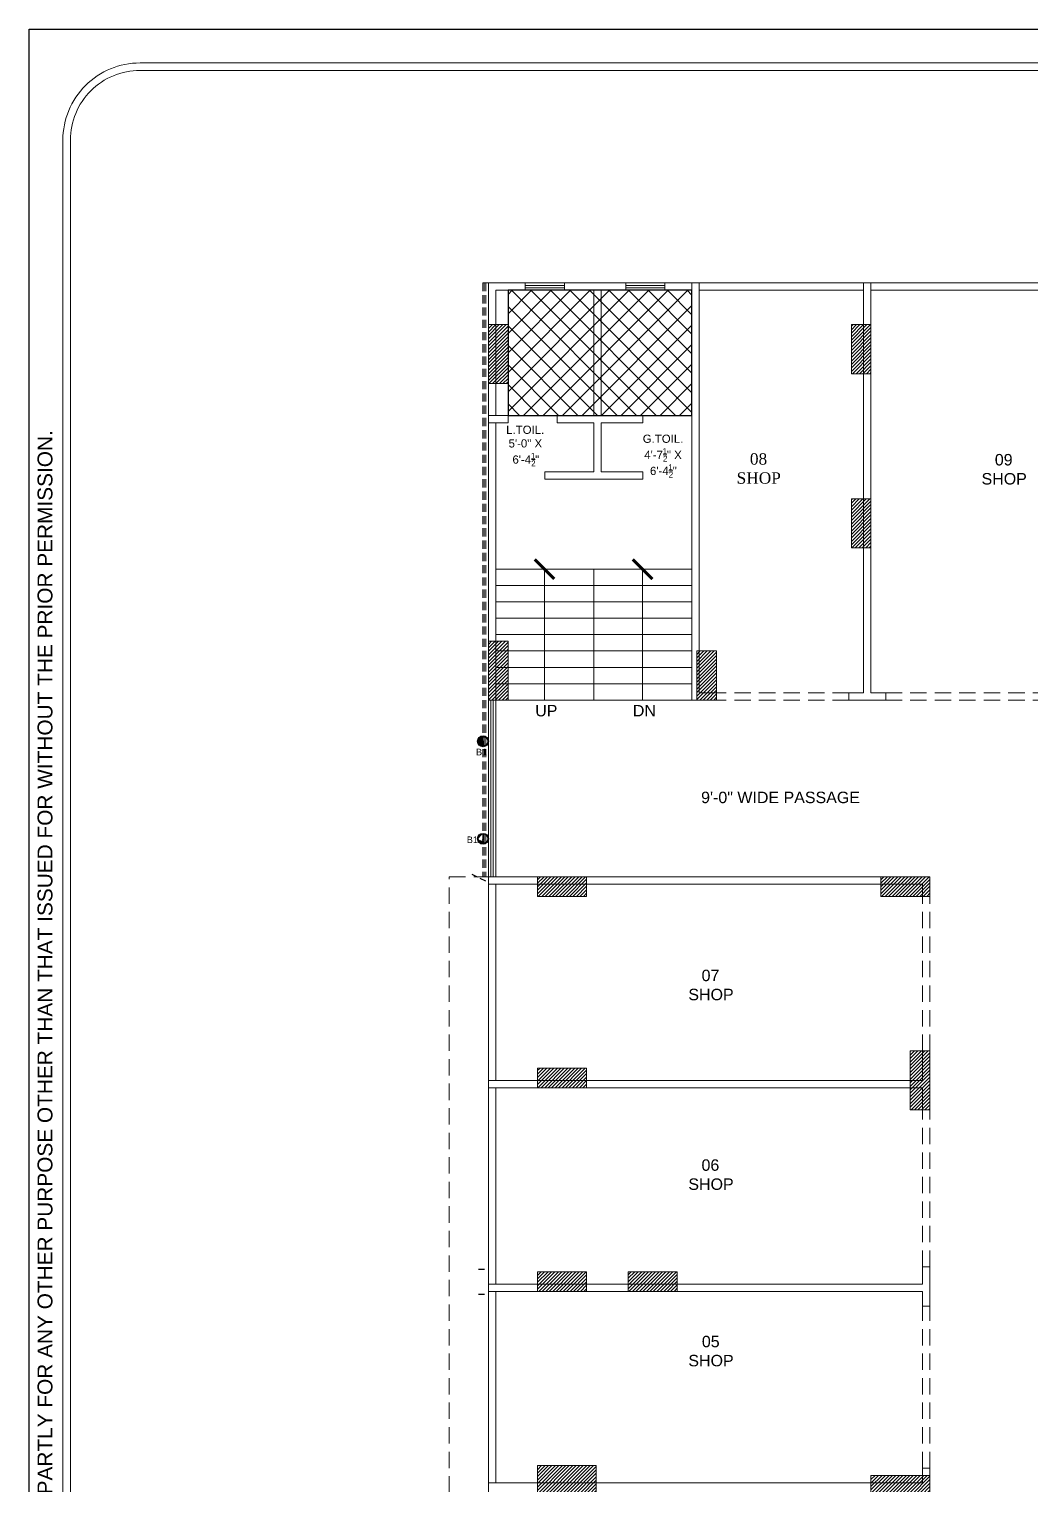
# Model space of a CAD drawing. Header units: inches. Extents: x 1807 to 67852, y 1160 to 20242.
# Drawn here: x 8459 to 9073, y 9032 to 9922 of the extents above; entities that cross this region are included whole.
import ezdxf

# ---------------------------------------------------------------- set-up
doc = ezdxf.new("R2010")
doc.units = ezdxf.units.IN
doc.header["$MEASUREMENT"] = 0
doc.linetypes.add('DASHED', pattern=[0.75, 0.5, -0.25])
doc.linetypes.add('DASHED2', pattern=[0.375, 0.25, -0.125])
for name, color, linetype, lineweight in [('02WINDOW & DOTTED', 8, 'Continuous', 20), ('4 upvc pip', 5, 'Continuous', 30), ('4 upvc pip hatch', 6, 'Continuous', 5), ('4. UPCV', 6, 'Continuous', 30), ('A-HATCH', 252, 'Continuous', 13), ('BLOCK', 7, 'Continuous', 0), ('column_01', 7, 'Continuous', 18), ('dotted line 4', 32, 'DASHED2', 30), ('HATCH', 8, 'Continuous', 0), ('Nstair', 8, 'Continuous', 20), ('PROJ.', 8, 'DASHED', 20), ('SHOP TEXT', 7, 'Continuous', 15), ('SHOP TEXT @ 1', 7, 'Continuous', 15), ('SUNK', 216, 'Continuous', 30), ('SUNK HTACH', 165, 'Continuous', 15), ('wall', 7, 'Continuous', 20)]:
    doc.layers.add(name, color=color, linetype=linetype, lineweight=lineweight)
doc.styles.add('Krupalu', font='arial.ttf', dxfattribs={"height": 8})
doc.styles.add('Krupalu 1', font='arial.ttf')
doc.styles.add('SCALE_48', font='sylfaen.ttf', dxfattribs={"height": 5})
doc.dimstyles.new('SCALE_48', dxfattribs={"dimtxt": 5, "dimasz": 1, "dimexe": 1.5, "dimexo": 1.5, "dimgap": 0.09, "dimtad": 0, "dimzin": 0, "dimdsep": 46, "dimlunit": 4, "dimtxsty": 'SCALE_48', "dimblk": 'ARCHTICK', "dimcen": 0, "dimdle": 1.5, "dimclrd": 256, "dimclre": 256, "dimclrt": 7, "dimadec": 0, "dimazin": 0, "dimtfac": 1, "dimtofl": 0, "dimtmove": 1, "dimatfit": 0, "dimldrblk": 'ARCHTICK', "dimfxl": 1, "dimtolj": 1, "dimtzin": 0, "dimlwd": -1, "dimlwe": -1, "dimarcsym": 0})
pattern_1 = [(45, (0, -2407.892), (-1.0606601718, 1.0606601718), [])]
pattern_2 = [(45, (8026.73, -55328.927), (-5.9662135, 5.9662135), []), (135, (8026.73, -55328.927), (-5.9662135, -5.9662135), [])]

# ---------------------------------------------------------------- blocks, each defined once
blk = doc.blocks.new('rtytrut')
at = {"layer": 'HATCH'}
h = blk.add_hatch(dxfattribs=at)
h.set_pattern_fill('ANSI31', color=256, scale=12, style=0)
h.set_pattern_definition(pattern_1)
h.paths.add_polyline_path([(134969.68, -629836.89), (134969.68, -629872.89), (134957.68, -629872.89), (134957.68, -629836.89)])
h = blk.add_hatch(dxfattribs=at)
h.set_pattern_fill('ANSI31', color=256, scale=12, style=0)
h.set_pattern_definition(pattern_1)
h.paths.add_polyline_path([(135179.68, -629836.89), (135179.68, -629866.89), (135191.68, -629866.89), (135191.68, -629836.89)])
h = blk.add_hatch(dxfattribs=at)
h.set_pattern_fill('ANSI31', color=256, scale=12, style=0)
h.set_pattern_definition(pattern_1)
h.paths.add_polyline_path([(135179.68, -629973.39), (135179.68, -629943.39), (135191.68, -629943.39), (135191.68, -629973.39)])
h = blk.add_hatch(dxfattribs=at)
h.set_pattern_fill('ANSI31', color=256, scale=12, style=0)
h.set_pattern_definition(pattern_1)
h.paths.add_polyline_path([(134969.68, -630066.39), (134969.68, -630030.39), (134957.68, -630030.39), (134957.68, -630066.39)])
h = blk.add_hatch(dxfattribs=at)
h.set_pattern_fill('ANSI31', color=256, scale=12, style=0)
h.set_pattern_definition(pattern_1)
h.paths.add_polyline_path([(135085.18, -630066.39), (135085.18, -630036.39), (135097.18, -630036.39), (135097.18, -630066.39)])
h = blk.add_hatch(dxfattribs=at)
h.set_pattern_fill('ANSI31', color=256, scale=12, style=0)
h.set_pattern_definition(pattern_1)
h.paths.add_polyline_path([(134987.68, -630186.39), (135017.68, -630186.39), (135017.68, -630174.39), (134987.68, -630174.39)])
h = blk.add_hatch(dxfattribs=at)
h.set_pattern_fill('ANSI31', color=256, scale=12, style=0)
h.set_pattern_definition(pattern_1)
h.paths.add_polyline_path([(135227.68, -630186.39), (135197.68, -630186.39), (135197.68, -630174.39), (135227.68, -630174.39)])
h = blk.add_hatch(dxfattribs=at)
h.set_pattern_fill('ANSI31', color=256, scale=12, style=0)
h.set_pattern_definition(pattern_1)
h.paths.add_polyline_path([(135215.68, -630280.89), (135215.68, -630316.89), (135227.68, -630316.89), (135227.68, -630280.89)])
h = blk.add_hatch(dxfattribs=at)
h.set_pattern_fill('ANSI31', color=256, scale=12, style=0)
h.set_pattern_definition(pattern_1)
h.paths.add_polyline_path([(134987.68, -630291.39), (135017.68, -630291.39), (135017.68, -630303.39), (134987.68, -630303.39)])
h = blk.add_hatch(dxfattribs=at)
h.set_pattern_fill('ANSI31', color=256, scale=12, style=0)
h.set_pattern_definition(pattern_1)
h.paths.add_polyline_path([(134987.68, -630415.89), (135017.68, -630415.89), (135017.68, -630427.89), (134987.68, -630427.89)])
h = blk.add_hatch(dxfattribs=at)
h.set_pattern_fill('ANSI31', color=256, scale=12, style=0)
h.set_pattern_definition(pattern_1)
h.paths.add_polyline_path([(135073.18, -630415.89), (135043.18, -630415.89), (135043.18, -630427.89), (135073.18, -630427.89)])
h = blk.add_hatch(dxfattribs=at)
h.set_pattern_fill('ANSI31', color=256, scale=12, style=0)
h.set_pattern_definition(pattern_1)
h.paths.add_polyline_path([(134987.68, -630534.39), (135023.68, -630534.39), (135023.68, -630552.39), (134987.68, -630552.39)])
h = blk.add_hatch(dxfattribs=at)
h.set_pattern_fill('ANSI31', color=256, scale=12, style=0)
h.set_pattern_definition(pattern_1)
h.paths.add_polyline_path([(135227.68, -630540.39), (135191.68, -630540.39), (135191.68, -630552.39), (135227.68, -630552.39)])
at = {"layer": 'column_01'}
for points in [[(134969.68, -629836.89), (134969.68, -629872.89), (134957.68, -629872.89), (134957.68, -629836.89)], [(135179.68, -629836.89), (135179.68, -629866.89), (135191.68, -629866.89), (135191.68, -629836.89)], [(135179.68, -629973.39), (135179.68, -629943.39), (135191.68, -629943.39), (135191.68, -629973.39)], [(134969.68, -630066.39), (134969.68, -630030.39), (134957.68, -630030.39), (134957.68, -630066.39)], [(135085.18, -630066.39), (135085.18, -630036.39), (135097.18, -630036.39), (135097.18, -630066.39)], [(134987.68, -630186.39), (135017.68, -630186.39), (135017.68, -630174.39), (134987.68, -630174.39)], [(135227.68, -630186.39), (135197.68, -630186.39), (135197.68, -630174.39), (135227.68, -630174.39)], [(135215.68, -630280.89), (135215.68, -630316.89), (135227.68, -630316.89), (135227.68, -630280.89)], [(134987.68, -630291.39), (135017.68, -630291.39), (135017.68, -630303.39), (134987.68, -630303.39)], [(134987.68, -630415.89), (135017.68, -630415.89), (135017.68, -630427.89), (134987.68, -630427.89)], [(135073.18, -630415.89), (135043.18, -630415.89), (135043.18, -630427.89), (135073.18, -630427.89)], [(134987.68, -630534.39), (135023.68, -630534.39), (135023.68, -630552.39), (134987.68, -630552.39)], [(135227.68, -630540.39), (135191.68, -630540.39), (135191.68, -630552.39), (135227.68, -630552.39)]]:
    blk.add_lwpolyline(points, close=True, dxfattribs=at)

msp = doc.modelspace()

# ---------------------------------------------------------------- hatches: boundary and pattern name
at = {"layer": '4 upvc pip hatch', "ltscale": 10}
h = msp.add_hatch(dxfattribs=at)
h.set_pattern_fill('ANSI31', color=256, scale=3, style=0)
h.set_pattern_definition([(45, (-54947.57915, -131239.00237), (-0.2651650429, 0.2651650429), [])])
edge = h.paths.add_edge_path()
edge.add_spline(control_points=[(8736.8, 9483.97), (8737.22, 9484.53), (8738.25, 9485.92), (8735.98, 9487.98), (8736.97, 9489.37), (8737.37, 9489.94)], knot_values=[0, 0, 0, 0, 1.259254, 3.09623, 4.348223, 4.348223, 4.348223, 4.348223], degree=3, periodic=0)
edge.add_arc((8737.02, 9486.96), 3, 83.26204, 180)
edge.add_arc((8737.02, 9486.96), 3, 180, 265.93661)
h = msp.add_hatch(dxfattribs=at)
h.set_pattern_fill('ANSI31', color=256, scale=3, style=0)
h.set_pattern_definition([(315, (-54947.578, 150153.3406), (-0.2651650429, -0.2651650429), [])])
edge = h.paths.add_edge_path()
edge.add_spline(control_points=[(8736.81, 9430.37), (8737.22, 9429.81), (8738.25, 9428.42), (8735.98, 9426.36), (8736.97, 9424.97), (8737.37, 9424.4)], knot_values=[0, 0, 0, 0, 1.259254, 3.09623, 4.348223, 4.348223, 4.348223, 4.348223], degree=3, periodic=0)
edge.add_arc((8737.02, 9427.38), 3, 180, 276.73796, ccw=False)
edge.add_arc((8737.02, 9427.38), 3, 94.06339, 180, ccw=False)
at = {"layer": 'SUNK HTACH', "ltscale": 10}
h = msp.add_hatch(dxfattribs=at)
h.set_pattern_fill('ANSI37', color=256, scale=67.5, style=0)
h.set_pattern_definition(pattern_2)
h.paths.add_polyline_path([(8752.32, 9686.17), (8864.82, 9686.17), (8864.82, 9762.67), (8752.32, 9762.67)])
h = msp.add_hatch(dxfattribs=at)
h.set_pattern_fill('ANSI37', color=256, scale=67.5, style=0)
h.set_pattern_definition(pattern_2)
h.paths.add_polyline_path([(8752.32, 9686.17), (8864.82, 9686.17), (8864.82, 9762.67), (8752.32, 9762.67)])
h = msp.add_hatch(dxfattribs=at)
h.set_pattern_fill('ANSI37', color=256, scale=67.5, style=0)
h.set_pattern_definition(pattern_2)
h.paths.add_polyline_path([(8752.32, 9686.17), (8864.82, 9686.17), (8864.82, 9762.67), (8752.32, 9762.67)])
h = msp.add_hatch(dxfattribs=at)
h.set_pattern_fill('ANSI37', color=256, scale=67.5, style=0)
h.set_pattern_definition(pattern_2)
h.paths.add_polyline_path([(8752.32, 9686.17), (8864.82, 9686.17), (8864.82, 9762.67), (8752.32, 9762.67)])

# ---------------------------------------------------------------- linework, layer by layer
at = {"layer": '02WINDOW & DOTTED', "linetype": 'DASHED', "ltscale": 10}
for p, q in [((8736.82, 9767.17), (8736.82, 9404.17)), ((8740.32, 9767.17), (8736.82, 9767.17)), ((8736.82, 9767.17), (8736.82, 9404.17)), ((8740.32, 9767.17), (8736.82, 9767.17)), ((8740.32, 9767.17), (8736.82, 9767.17)), ((8736.82, 9767.17), (8736.82, 9404.17)), ((8736.82, 9767.17), (8736.82, 9404.17)), ((8740.32, 9767.17), (8736.82, 9767.17)), ((8737.82, 9767.17), (8737.82, 9404.17)), ((8737.82, 9767.17), (8737.82, 9404.17)), ((8737.82, 9767.17), (8737.82, 9404.17)), ((8737.82, 9767.17), (8737.82, 9404.17)), ((8738.82, 9767.17), (8738.82, 9404.17)), ((8738.82, 9767.17), (8738.82, 9404.17)), ((8738.82, 9767.17), (8738.82, 9404.17)), ((8738.82, 9767.17), (8738.82, 9404.17))]:
    msp.add_line(p, q, dxfattribs=at)
at = {"layer": '02WINDOW & DOTTED', "ltscale": 20}
for p, q in [((8762.82, 9767.17), (8786.82, 9767.17)), ((8762.82, 9767.17), (8786.82, 9767.17)), ((8762.82, 9767.17), (8786.82, 9767.17)), ((8762.82, 9767.17), (8786.82, 9767.17)), ((8762.82, 9765.67), (8786.82, 9765.67)), ((8762.82, 9765.67), (8786.82, 9765.67)), ((8762.82, 9765.67), (8786.82, 9765.67)), ((8762.82, 9765.67), (8786.82, 9765.67)), ((8762.82, 9764.17), (8786.82, 9764.17)), ((8762.82, 9764.17), (8786.82, 9764.17)), ((8762.82, 9764.17), (8786.82, 9764.17)), ((8762.82, 9764.17), (8786.82, 9764.17)), ((8762.82, 9762.67), (8786.82, 9762.67)), ((8762.82, 9762.67), (8786.82, 9762.67)), ((8762.82, 9762.67), (8786.82, 9762.67)), ((8762.82, 9762.67), (8786.82, 9762.67)), ((8824.32, 9767.17), (8848.32, 9767.17)), ((8824.32, 9767.17), (8848.32, 9767.17)), ((8824.32, 9767.17), (8848.32, 9767.17)), ((8824.32, 9767.17), (8848.32, 9767.17)), ((8824.32, 9765.67), (8848.32, 9765.67)), ((8824.32, 9765.67), (8848.32, 9765.67)), ((8824.32, 9765.67), (8848.32, 9765.67)), ((8824.32, 9765.67), (8848.32, 9765.67)), ((8824.32, 9764.17), (8848.32, 9764.17)), ((8824.32, 9764.17), (8848.32, 9764.17)), ((8824.32, 9764.17), (8848.32, 9764.17)), ((8824.32, 9764.17), (8848.32, 9764.17)), ((8824.32, 9762.67), (8848.32, 9762.67)), ((8824.32, 9762.67), (8848.32, 9762.67)), ((8824.32, 9762.67), (8848.32, 9762.67)), ((8824.32, 9762.67), (8848.32, 9762.67)), ((8740.32, 9512.17), (8740.32, 9404.17)), ((8740.32, 9512.17), (8740.32, 9404.17)), ((8740.32, 9512.17), (8740.32, 9404.17)), ((8740.32, 9512.17), (8740.32, 9404.17)), ((8741.82, 9512.17), (8741.82, 9404.17)), ((8741.82, 9512.17), (8741.82, 9404.17)), ((8741.82, 9512.17), (8741.82, 9404.17)), ((8741.82, 9512.17), (8741.82, 9404.17)), ((8743.32, 9512.17), (8743.32, 9404.17)), ((8743.32, 9512.17), (8743.32, 9404.17)), ((8743.32, 9512.17), (8743.32, 9404.17)), ((8743.32, 9512.17), (8743.32, 9404.17)), ((8744.82, 9512.17), (8744.82, 9404.17)), ((8744.82, 9512.17), (8744.82, 9404.17)), ((8744.82, 9512.17), (8744.82, 9404.17)), ((8744.82, 9512.17), (8744.82, 9404.17))]:
    msp.add_line(p, q, dxfattribs=at)
at = {"layer": '02WINDOW & DOTTED', "linetype": 'DASHED', "ltscale": 20}
for p, q in [((8960.82, 9516.67), (8879.82, 9516.67)), ((8960.82, 9516.67), (8879.82, 9516.67)), ((8960.82, 9516.67), (8879.82, 9516.67)), ((8960.82, 9516.67), (8879.82, 9516.67)), ((8960.82, 9512.17), (8879.82, 9512.17)), ((8960.82, 9512.17), (8879.82, 9512.17)), ((8960.82, 9512.17), (8879.82, 9512.17)), ((8960.82, 9512.17), (8879.82, 9512.17)), ((8983.32, 9516.67), (9140.82, 9516.67)), ((8983.32, 9516.67), (9140.82, 9516.67)), ((8983.32, 9516.67), (9140.82, 9516.67)), ((8983.32, 9516.67), (9140.82, 9516.67)), ((8983.32, 9512.17), (9140.82, 9512.17)), ((8983.32, 9512.17), (9140.82, 9512.17)), ((8983.32, 9512.17), (9140.82, 9512.17)), ((8983.32, 9512.17), (9140.82, 9512.17)), ((9005.82, 9297.67), (9005.82, 9392.17)), ((9005.82, 9297.67), (9005.82, 9392.17)), ((9005.82, 9297.67), (9005.82, 9392.17)), ((9005.82, 9297.67), (9005.82, 9392.17)), ((9010.32, 9297.67), (9010.32, 9392.17)), ((9010.32, 9297.67), (9010.32, 9392.17)), ((9010.32, 9297.67), (9010.32, 9392.17)), ((9010.32, 9297.67), (9010.32, 9392.17)), ((9005.82, 9165.67), (9005.82, 9261.67)), ((9005.82, 9165.67), (9005.82, 9261.67)), ((9005.82, 9165.67), (9005.82, 9261.67)), ((9005.82, 9165.67), (9005.82, 9261.67)), ((9010.32, 9165.67), (9010.32, 9261.67)), ((9010.32, 9165.67), (9010.32, 9261.67)), ((9010.32, 9165.67), (9010.32, 9261.67)), ((9010.32, 9165.67), (9010.32, 9261.67)), ((9005.82, 9042.67), (9005.82, 9141.67)), ((9005.82, 9042.67), (9005.82, 9141.67)), ((9005.82, 9042.67), (9005.82, 9141.67)), ((9005.82, 9042.67), (9005.82, 9141.67)), ((9010.32, 9042.67), (9010.32, 9141.67)), ((9010.32, 9042.67), (9010.32, 9141.67)), ((9010.32, 9042.67), (9010.32, 9141.67)), ((9010.32, 9042.67), (9010.32, 9141.67))]:
    msp.add_line(p, q, dxfattribs=at)
at = {"layer": '4 upvc pip'}
msp.add_lwpolyline([(8459.41, 9922.33), (11124.93, 9922.33), (11124.93, 8037.61), (8459.41, 8037.61)], close=True, dxfattribs=at)
at = {"layer": '4. UPCV', "ltscale": 10}
for centre, radius in [((8737.02, 9486.96), 3.3), ((8737.02, 9486.96), 3), ((8737.02, 9427.38), 3.3), ((8737.02, 9427.38), 3)]:
    msp.add_circle(centre, radius, dxfattribs=at)
for points in [[(8736.8, 9483.97), (8737.22, 9484.53), (8738.25, 9485.92), (8735.98, 9487.98), (8736.97, 9489.37), (8737.37, 9489.94)], [(8736.81, 9430.37), (8737.22, 9429.81), (8738.25, 9428.42), (8735.98, 9426.36), (8736.97, 9424.97), (8737.37, 9424.4)]]:
    msp.add_open_spline(points, degree=3, knots=[0, 0, 0, 0, 1.888881, 4.644345, 6.522333, 6.522333, 6.522333, 6.522333], dxfattribs=at)
at = {"layer": 'A-HATCH'}
for points in [[(11052.61, 9901.68), (8527.25, 9901.68, 0.414214), (8480.05, 9854.49), (8480.05, 8109.94, 0.414214), (8531.73, 8058.26), (11049.24, 8058.26, 0.414214), (11104.29, 8113.3), (11104.29, 9850, 0.414214)], [(11052.61, 9897.1), (8527.25, 9897.1, 0.414214), (8484.64, 9854.49), (8484.64, 8109.94, 0.414214), (8531.73, 8062.84), (11049.24, 8062.84, 0.414214), (11099.7, 8113.3), (11099.7, 9850, 0.414214)]]:
    msp.add_lwpolyline(points, format="xyb", close=True, dxfattribs=at)
at = {"layer": 'dotted line 4', "ltscale": 15}
for p, q in [((8730.09, 9405.82), (8738.67, 9401.46)), ((8734.18, 9164.32), (8738.67, 9164.32)), ((8734.18, 9149.02), (8738.67, 9149.02))]:
    msp.add_line(p, q, dxfattribs=at)
at = {"layer": 'Nstair'}
for p, q in [((8864.82, 9592.17), (8744.82, 9592.17)), ((8864.82, 9592.17), (8744.82, 9592.17)), ((8864.82, 9592.17), (8744.82, 9592.17)), ((8864.82, 9592.17), (8744.82, 9592.17)), ((8804.82, 9512.17), (8804.82, 9592.17)), ((8804.82, 9512.17), (8804.82, 9592.17)), ((8804.82, 9512.17), (8804.82, 9592.17)), ((8804.82, 9512.17), (8804.82, 9592.17)), ((8864.82, 9582.17), (8744.82, 9582.17)), ((8864.82, 9582.17), (8744.82, 9582.17)), ((8864.82, 9582.17), (8744.82, 9582.17)), ((8864.82, 9582.17), (8744.82, 9582.17)), ((8864.82, 9572.17), (8744.82, 9572.17)), ((8864.82, 9572.17), (8744.82, 9572.17)), ((8864.82, 9572.17), (8744.82, 9572.17)), ((8864.82, 9572.17), (8744.82, 9572.17)), ((8864.82, 9562.17), (8744.82, 9562.17)), ((8864.82, 9562.17), (8744.82, 9562.17)), ((8864.82, 9562.17), (8744.82, 9562.17)), ((8864.82, 9562.17), (8744.82, 9562.17)), ((8864.82, 9552.17), (8744.82, 9552.17)), ((8864.82, 9552.17), (8744.82, 9552.17)), ((8864.82, 9552.17), (8744.82, 9552.17)), ((8864.82, 9552.17), (8744.82, 9552.17)), ((8864.82, 9542.17), (8744.82, 9542.17)), ((8864.82, 9542.17), (8744.82, 9542.17)), ((8864.82, 9542.17), (8744.82, 9542.17)), ((8864.82, 9542.17), (8744.82, 9542.17)), ((8864.82, 9532.17), (8744.82, 9532.17)), ((8864.82, 9532.17), (8744.82, 9532.17)), ((8864.82, 9532.17), (8744.82, 9532.17)), ((8864.82, 9532.17), (8744.82, 9532.17)), ((8864.82, 9522.17), (8744.82, 9522.17)), ((8864.82, 9522.17), (8744.82, 9522.17)), ((8864.82, 9522.17), (8744.82, 9522.17)), ((8864.82, 9522.17), (8744.82, 9522.17)), ((8864.82, 9512.17), (8744.82, 9512.17)), ((8864.82, 9512.17), (8744.82, 9512.17)), ((8864.82, 9512.17), (8744.82, 9512.17)), ((8864.82, 9512.17), (8744.82, 9512.17))]:
    msp.add_line(p, q, dxfattribs=at)
at = {"layer": 'PROJ.', "ltscale": 20}
for points in [[(8740.32, 9521.17), (8740.32, 9767.17), (9154.32, 9767.17), (9154.32, 9741.67), (9424.32, 9741.67), (9424.32, 9729.67), (9833.82, 9729.67), (9833.82, 9404.17), (9857.82, 9404.17), (9857.82, 8652.67)], [(8740.32, 9521.17), (8740.32, 9767.17), (9154.32, 9767.17), (9154.32, 9741.67), (9424.32, 9741.67), (9424.32, 9729.67), (9833.82, 9729.67), (9833.82, 9404.17), (9857.82, 9404.17), (9857.82, 8652.67)], [(8740.32, 9521.17), (8740.32, 9767.17), (9154.32, 9767.17), (9154.32, 9741.67), (9424.32, 9741.67), (9424.32, 9729.67), (9833.82, 9729.67), (9833.82, 9404.17), (9857.82, 9404.17), (9857.82, 8652.67)], [(8740.32, 9521.17), (8740.32, 9767.17), (9154.32, 9767.17), (9154.32, 9741.67), (9424.32, 9741.67), (9424.32, 9729.67), (9833.82, 9729.67), (9833.82, 9404.17), (9857.82, 9404.17), (9857.82, 8652.67)], [(8716.32, 8652.67), (8716.32, 9404.17), (8740.32, 9404.17), (8740.32, 9512.17)], [(8716.32, 8652.67), (8716.32, 9404.17), (8740.32, 9404.17), (8740.32, 9512.17)], [(8716.32, 8652.67), (8716.32, 9404.17), (8740.32, 9404.17), (8740.32, 9512.17)], [(8716.32, 8652.67), (8716.32, 9404.17), (8740.32, 9404.17), (8740.32, 9512.17)]]:
    msp.add_lwpolyline(points, dxfattribs=at)
at = {"layer": 'SHOP TEXT', "ltscale": 0.1}
for p, q in [((8766.61, 9659.21), (8768.92, 9659.21)), ((8766.61, 9659.21), (8768.92, 9659.21)), ((8766.61, 9659.21), (8768.92, 9659.21)), ((8766.61, 9659.21), (8768.92, 9659.21)), ((8847.21, 9662.05), (8849.52, 9662.05)), ((8847.21, 9662.05), (8849.52, 9662.05)), ((8847.21, 9662.05), (8849.52, 9662.05)), ((8847.21, 9662.05), (8849.52, 9662.05)), ((8850.72, 9652.28), (8853.03, 9652.28)), ((8850.72, 9652.28), (8853.03, 9652.28)), ((8850.72, 9652.28), (8853.03, 9652.28)), ((8850.72, 9652.28), (8853.03, 9652.28))]:
    msp.add_line(p, q, dxfattribs=at)
at = {"layer": 'SUNK'}
msp.add_lwpolyline([(8752.32, 9686.17), (8864.82, 9686.17), (8864.82, 9762.67), (8752.32, 9762.67)], close=True, dxfattribs=at)
msp.add_lwpolyline([(8752.32, 9686.17), (8864.82, 9686.17), (8864.82, 9762.67), (8752.32, 9762.67)], close=True, dxfattribs=at)
msp.add_lwpolyline([(8752.32, 9686.17), (8864.82, 9686.17), (8864.82, 9762.67), (8752.32, 9762.67)], close=True, dxfattribs=at)
msp.add_lwpolyline([(8752.32, 9686.17), (8864.82, 9686.17), (8864.82, 9762.67), (8752.32, 9762.67)], close=True, dxfattribs=at)
at = {"layer": 'wall'}
for p, q in [((8740.32, 9767.17), (8740.32, 9512.17)), ((8740.32, 9767.17), (8762.82, 9767.17)), ((8740.32, 9767.17), (8762.82, 9767.17)), ((8740.32, 9767.17), (8740.32, 9512.17)), ((8740.32, 9767.17), (8762.82, 9767.17)), ((8740.32, 9767.17), (8740.32, 9512.17)), ((8740.32, 9767.17), (8762.82, 9767.17)), ((8740.32, 9767.17), (8740.32, 9512.17)), ((8744.82, 9762.67), (8744.82, 9686.17)), ((8744.82, 9762.67), (8762.82, 9762.67)), ((8744.82, 9762.67), (8762.82, 9762.67)), ((8744.82, 9762.67), (8744.82, 9686.17)), ((8744.82, 9762.67), (8744.82, 9686.17)), ((8744.82, 9762.67), (8762.82, 9762.67)), ((8744.82, 9762.67), (8762.82, 9762.67)), ((8744.82, 9762.67), (8744.82, 9686.17)), ((8762.82, 9762.67), (8762.82, 9767.17)), ((8762.82, 9762.67), (8762.82, 9767.17)), ((8762.82, 9762.67), (8762.82, 9767.17)), ((8762.82, 9762.67), (8762.82, 9767.17)), ((8786.82, 9767.17), (8824.32, 9767.17)), ((8786.82, 9762.67), (8786.82, 9767.17)), ((8786.82, 9767.17), (8824.32, 9767.17)), ((8786.82, 9762.67), (8786.82, 9767.17)), ((8786.82, 9767.17), (8824.32, 9767.17)), ((8786.82, 9762.67), (8786.82, 9767.17)), ((8786.82, 9767.17), (8824.32, 9767.17)), ((8786.82, 9762.67), (8786.82, 9767.17)), ((8786.82, 9762.67), (8804.82, 9762.67)), ((8786.82, 9762.67), (8804.82, 9762.67)), ((8786.82, 9762.67), (8804.82, 9762.67)), ((8786.82, 9762.67), (8804.82, 9762.67)), ((8804.82, 9686.17), (8804.82, 9762.67)), ((8804.82, 9686.17), (8804.82, 9762.67)), ((8804.82, 9686.17), (8804.82, 9762.67)), ((8804.82, 9686.17), (8804.82, 9762.67)), ((8809.32, 9686.17), (8809.32, 9762.67)), ((8809.32, 9762.67), (8824.32, 9762.67)), ((8809.32, 9762.67), (8824.32, 9762.67)), ((8809.32, 9686.17), (8809.32, 9762.67)), ((8809.32, 9686.17), (8809.32, 9762.67)), ((8809.32, 9762.67), (8824.32, 9762.67)), ((8809.32, 9762.67), (8824.32, 9762.67)), ((8809.32, 9686.17), (8809.32, 9762.67)), ((8824.32, 9762.67), (8824.32, 9767.17)), ((8824.32, 9762.67), (8824.32, 9767.17)), ((8824.32, 9762.67), (8824.32, 9767.17)), ((8824.32, 9762.67), (8824.32, 9767.17)), ((8848.32, 9767.17), (9154.32, 9767.17)), ((8848.32, 9762.67), (8848.32, 9767.17)), ((8848.32, 9767.17), (9154.32, 9767.17)), ((8848.32, 9762.67), (8848.32, 9767.17)), ((8848.32, 9767.17), (9154.32, 9767.17)), ((8848.32, 9767.17), (9154.32, 9767.17)), ((8848.32, 9762.67), (8848.32, 9767.17)), ((8848.32, 9762.67), (8848.32, 9767.17)), ((8848.32, 9762.67), (8864.82, 9762.67)), ((8848.32, 9762.67), (8864.82, 9762.67)), ((8848.32, 9762.67), (8864.82, 9762.67)), ((8848.32, 9762.67), (8864.82, 9762.67)), ((8864.82, 9512.17), (8864.82, 9767.17)), ((8864.82, 9512.17), (8864.82, 9767.17)), ((8864.82, 9512.17), (8864.82, 9767.17)), ((8864.82, 9512.17), (8864.82, 9767.17)), ((8869.32, 9516.67), (8869.32, 9767.17)), ((8869.32, 9516.67), (8869.32, 9767.17)), ((8869.32, 9516.67), (8869.32, 9767.17)), ((8869.32, 9516.67), (8869.32, 9767.17)), ((8869.32, 9762.67), (8969.82, 9762.67)), ((8869.32, 9762.67), (8969.82, 9762.67)), ((8869.32, 9762.67), (8969.82, 9762.67)), ((8869.32, 9762.67), (8969.82, 9762.67)), ((8969.82, 9516.67), (8969.82, 9767.17)), ((8969.82, 9516.67), (8969.82, 9767.17)), ((8969.82, 9516.67), (8969.82, 9767.17)), ((8969.82, 9516.67), (8969.82, 9767.17)), ((8974.32, 9516.67), (8974.32, 9767.17)), ((8974.32, 9516.67), (8974.32, 9767.17)), ((8974.32, 9516.67), (8974.32, 9767.17)), ((8974.32, 9516.67), (8974.32, 9767.17)), ((8974.32, 9762.67), (9149.82, 9762.67)), ((8974.32, 9762.67), (9149.82, 9762.67)), ((8974.32, 9762.67), (9149.82, 9762.67)), ((8974.32, 9762.67), (9149.82, 9762.67)), ((8740.32, 9686.17), (8752.32, 9686.17)), ((8740.32, 9686.17), (8752.32, 9686.17)), ((8740.32, 9686.17), (8752.32, 9686.17)), ((8740.32, 9686.17), (8752.32, 9686.17)), ((8740.32, 9681.67), (8752.32, 9681.67)), ((8740.32, 9681.67), (8752.32, 9681.67)), ((8740.32, 9681.67), (8752.32, 9681.67)), ((8740.32, 9681.67), (8752.32, 9681.67)), ((8744.82, 9681.67), (8744.82, 9512.17)), ((8744.82, 9681.67), (8744.82, 9512.17)), ((8744.82, 9681.67), (8744.82, 9512.17)), ((8744.82, 9681.67), (8744.82, 9512.17)), ((8752.32, 9686.17), (8752.32, 9681.67)), ((8752.32, 9686.17), (8752.32, 9681.67)), ((8752.32, 9686.17), (8752.32, 9681.67)), ((8752.32, 9686.17), (8752.32, 9681.67)), ((8782.32, 9686.17), (8804.82, 9686.17)), ((8782.32, 9686.17), (8782.32, 9681.67)), ((8782.32, 9686.17), (8804.82, 9686.17)), ((8782.32, 9686.17), (8782.32, 9681.67)), ((8782.32, 9686.17), (8782.32, 9681.67)), ((8782.32, 9686.17), (8804.82, 9686.17)), ((8782.32, 9686.17), (8804.82, 9686.17)), ((8782.32, 9686.17), (8782.32, 9681.67)), ((8782.32, 9681.67), (8804.82, 9681.67)), ((8782.32, 9681.67), (8804.82, 9681.67)), ((8782.32, 9681.67), (8804.82, 9681.67)), ((8782.32, 9681.67), (8804.82, 9681.67)), ((8804.82, 9651.67), (8804.82, 9681.67)), ((8804.82, 9651.67), (8804.82, 9681.67)), ((8804.82, 9651.67), (8804.82, 9681.67)), ((8804.82, 9651.67), (8804.82, 9681.67)), ((8809.32, 9686.17), (8834.82, 9686.17)), ((8809.32, 9686.17), (8834.82, 9686.17)), ((8809.32, 9686.17), (8834.82, 9686.17)), ((8809.32, 9686.17), (8834.82, 9686.17)), ((8809.32, 9651.67), (8809.32, 9681.67)), ((8809.32, 9681.67), (8834.82, 9681.67)), ((8809.32, 9681.67), (8834.82, 9681.67)), ((8809.32, 9651.67), (8809.32, 9681.67)), ((8809.32, 9651.67), (8809.32, 9681.67)), ((8809.32, 9681.67), (8834.82, 9681.67)), ((8809.32, 9681.67), (8834.82, 9681.67)), ((8809.32, 9651.67), (8809.32, 9681.67)), ((8834.82, 9681.67), (8834.82, 9686.17)), ((8834.82, 9681.67), (8834.82, 9686.17)), ((8834.82, 9681.67), (8834.82, 9686.17)), ((8834.82, 9681.67), (8834.82, 9686.17)), ((8774.82, 9651.67), (8774.82, 9647.17)), ((8774.82, 9651.67), (8804.82, 9651.67)), ((8774.82, 9651.67), (8804.82, 9651.67)), ((8774.82, 9651.67), (8774.82, 9647.17)), ((8774.82, 9651.67), (8774.82, 9647.17)), ((8774.82, 9651.67), (8804.82, 9651.67)), ((8774.82, 9651.67), (8804.82, 9651.67)), ((8774.82, 9651.67), (8774.82, 9647.17)), ((8774.82, 9647.17), (8834.82, 9647.17)), ((8774.82, 9647.17), (8834.82, 9647.17)), ((8774.82, 9647.17), (8834.82, 9647.17)), ((8774.82, 9647.17), (8834.82, 9647.17)), ((8809.32, 9651.67), (8834.82, 9651.67)), ((8809.32, 9651.67), (8834.82, 9651.67)), ((8809.32, 9651.67), (8834.82, 9651.67)), ((8809.32, 9651.67), (8834.82, 9651.67)), ((8834.82, 9647.17), (8834.82, 9651.67)), ((8834.82, 9647.17), (8834.82, 9651.67)), ((8834.82, 9647.17), (8834.82, 9651.67)), ((8834.82, 9647.17), (8834.82, 9651.67)), ((8740.32, 9512.17), (8744.82, 9512.17)), ((8740.32, 9512.17), (8744.82, 9512.17)), ((8740.32, 9512.17), (8744.82, 9512.17)), ((8740.32, 9512.17), (8744.82, 9512.17)), ((8864.82, 9512.17), (8879.82, 9512.17)), ((8864.82, 9512.17), (8879.82, 9512.17)), ((8864.82, 9512.17), (8879.82, 9512.17)), ((8864.82, 9512.17), (8879.82, 9512.17)), ((8869.32, 9516.67), (8879.82, 9516.67)), ((8869.32, 9516.67), (8879.82, 9516.67)), ((8869.32, 9516.67), (8879.82, 9516.67)), ((8869.32, 9516.67), (8879.82, 9516.67)), ((8879.82, 9516.67), (8879.82, 9512.17)), ((8879.82, 9516.67), (8879.82, 9512.17)), ((8879.82, 9516.67), (8879.82, 9512.17)), ((8879.82, 9516.67), (8879.82, 9512.17)), ((8960.82, 9512.17), (8960.82, 9516.67)), ((8960.82, 9516.67), (8969.82, 9516.67)), ((8960.82, 9516.67), (8969.82, 9516.67)), ((8960.82, 9512.17), (8960.82, 9516.67)), ((8960.82, 9516.67), (8969.82, 9516.67)), ((8960.82, 9512.17), (8960.82, 9516.67)), ((8960.82, 9516.67), (8969.82, 9516.67)), ((8960.82, 9512.17), (8960.82, 9516.67)), ((8960.82, 9512.17), (8983.32, 9512.17)), ((8960.82, 9512.17), (8983.32, 9512.17)), ((8960.82, 9512.17), (8983.32, 9512.17)), ((8960.82, 9512.17), (8983.32, 9512.17)), ((8974.32, 9516.67), (8983.32, 9516.67)), ((8974.32, 9516.67), (8983.32, 9516.67)), ((8974.32, 9516.67), (8983.32, 9516.67)), ((8974.32, 9516.67), (8983.32, 9516.67)), ((8983.32, 9512.17), (8983.32, 9516.67)), ((8983.32, 9512.17), (8983.32, 9516.67)), ((8983.32, 9512.17), (8983.32, 9516.67)), ((8983.32, 9512.17), (8983.32, 9516.67)), ((8740.32, 9404.17), (8740.32, 8160.67)), ((8740.32, 9404.17), (9010.32, 9404.17)), ((8740.32, 9404.17), (8740.32, 8160.67)), ((8740.32, 9404.17), (9010.32, 9404.17)), ((8740.32, 9404.17), (8740.32, 8160.67)), ((8740.32, 9404.17), (8740.32, 8160.67)), ((8740.32, 9404.17), (9010.32, 9404.17)), ((8740.32, 9404.17), (9010.32, 9404.17)), ((9010.32, 9404.17), (9010.32, 9392.17)), ((9010.32, 9404.17), (9010.32, 9392.17)), ((9010.32, 9404.17), (9010.32, 9392.17)), ((9010.32, 9404.17), (9010.32, 9392.17)), ((8740.32, 9399.67), (9005.82, 9399.67)), ((8740.32, 9399.67), (9005.82, 9399.67)), ((8740.32, 9399.67), (9005.82, 9399.67)), ((8740.32, 9399.67), (9005.82, 9399.67)), ((8744.82, 9399.67), (8744.82, 9279.67)), ((8744.82, 9399.67), (8744.82, 9279.67)), ((8744.82, 9399.67), (8744.82, 9279.67)), ((8744.82, 9399.67), (8744.82, 9279.67)), ((9005.82, 9399.67), (9005.82, 9392.17)), ((9005.82, 9399.67), (9005.82, 9392.17)), ((9005.82, 9399.67), (9005.82, 9392.17)), ((9005.82, 9399.67), (9005.82, 9392.17)), ((9010.32, 9392.17), (9005.82, 9392.17)), ((9010.32, 9392.17), (9005.82, 9392.17)), ((9010.32, 9392.17), (9005.82, 9392.17)), ((9010.32, 9392.17), (9005.82, 9392.17)), ((9005.82, 9297.67), (9005.82, 9279.67)), ((9005.82, 9297.67), (9010.32, 9297.67)), ((9005.82, 9297.67), (9005.82, 9279.67)), ((9005.82, 9297.67), (9010.32, 9297.67)), ((9005.82, 9297.67), (9010.32, 9297.67)), ((9005.82, 9297.67), (9005.82, 9279.67)), ((9005.82, 9297.67), (9005.82, 9279.67)), ((9005.82, 9297.67), (9010.32, 9297.67)), ((9010.32, 9297.67), (9010.32, 9261.67)), ((9010.32, 9297.67), (9010.32, 9261.67)), ((9010.32, 9297.67), (9010.32, 9261.67)), ((9010.32, 9297.67), (9010.32, 9261.67)), ((8740.32, 9279.67), (9005.82, 9279.67)), ((8740.32, 9279.67), (9005.82, 9279.67)), ((8740.32, 9279.67), (9005.82, 9279.67)), ((8740.32, 9279.67), (9005.82, 9279.67)), ((8740.32, 9275.17), (9005.82, 9275.17)), ((8740.32, 9275.17), (9005.82, 9275.17)), ((8740.32, 9275.17), (9005.82, 9275.17)), ((8740.32, 9275.17), (9005.82, 9275.17)), ((8744.82, 9275.17), (8744.82, 9155.17)), ((8744.82, 9275.17), (8744.82, 9155.17)), ((8744.82, 9275.17), (8744.82, 9155.17)), ((8744.82, 9275.17), (8744.82, 9155.17)), ((9005.82, 9275.17), (9005.82, 9261.67)), ((9005.82, 9275.17), (9005.82, 9261.67)), ((9005.82, 9275.17), (9005.82, 9261.67)), ((9005.82, 9275.17), (9005.82, 9261.67)), ((9005.82, 9261.67), (9010.32, 9261.67)), ((9005.82, 9261.67), (9010.32, 9261.67)), ((9005.82, 9261.67), (9010.32, 9261.67)), ((9005.82, 9261.67), (9010.32, 9261.67)), ((9005.82, 9165.67), (9005.82, 9155.17)), ((9005.82, 9165.67), (9010.32, 9165.67)), ((9005.82, 9165.67), (9010.32, 9165.67)), ((9005.82, 9165.67), (9005.82, 9155.17)), ((9005.82, 9165.67), (9010.32, 9165.67)), ((9005.82, 9165.67), (9005.82, 9155.17)), ((9005.82, 9165.67), (9010.32, 9165.67)), ((9005.82, 9165.67), (9005.82, 9155.17)), ((9010.32, 9165.67), (9010.32, 9141.67)), ((9010.32, 9165.67), (9010.32, 9141.67)), ((9010.32, 9165.67), (9010.32, 9141.67)), ((9010.32, 9165.67), (9010.32, 9141.67)), ((8740.32, 9155.17), (9005.82, 9155.17)), ((8740.32, 9155.17), (9005.82, 9155.17)), ((8740.32, 9155.17), (9005.82, 9155.17)), ((8740.32, 9155.17), (9005.82, 9155.17)), ((8740.32, 9150.67), (9005.82, 9150.67)), ((8740.32, 9150.67), (9005.82, 9150.67)), ((8740.32, 9150.67), (9005.82, 9150.67)), ((8740.32, 9150.67), (9005.82, 9150.67)), ((8744.82, 9150.67), (8744.82, 9033.67)), ((8744.82, 9150.67), (8744.82, 9033.67)), ((8744.82, 9150.67), (8744.82, 9033.67)), ((8744.82, 9150.67), (8744.82, 9033.67)), ((9005.82, 9150.67), (9005.82, 9141.67)), ((9005.82, 9150.67), (9005.82, 9141.67)), ((9005.82, 9150.67), (9005.82, 9141.67)), ((9005.82, 9150.67), (9005.82, 9141.67)), ((9005.82, 9141.67), (9010.32, 9141.67)), ((9005.82, 9141.67), (9010.32, 9141.67)), ((9005.82, 9141.67), (9010.32, 9141.67)), ((9005.82, 9141.67), (9010.32, 9141.67)), ((9005.82, 9042.67), (9005.82, 9033.67)), ((9005.82, 9042.67), (9010.32, 9042.67)), ((9005.82, 9042.67), (9010.32, 9042.67)), ((9005.82, 9042.67), (9005.82, 9033.67)), ((9005.82, 9042.67), (9010.32, 9042.67)), ((9005.82, 9042.67), (9005.82, 9033.67)), ((9005.82, 9042.67), (9010.32, 9042.67)), ((9005.82, 9042.67), (9005.82, 9033.67)), ((9010.32, 9042.67), (9010.32, 9017.17)), ((9010.32, 9042.67), (9010.32, 9017.17)), ((9010.32, 9042.67), (9010.32, 9017.17)), ((9010.32, 9042.67), (9010.32, 9017.17)), ((8740.32, 9033.67), (9005.82, 9033.67)), ((8740.32, 9033.67), (9005.82, 9033.67)), ((8740.32, 9033.67), (9005.82, 9033.67)), ((8740.32, 9033.67), (9005.82, 9033.67))]:
    msp.add_line(p, q, dxfattribs=at)

# ---------------------------------------------------------------- block references
at = {"layer": 'column_01'}
msp.add_blockref('rtytrut', (-126217.36, 639578.57), dxfattribs=at)
msp.add_blockref('rtytrut', (-126217.36, 639578.57), dxfattribs=at)
msp.add_blockref('rtytrut', (-126217.36, 639578.57), dxfattribs=at)
msp.add_blockref('rtytrut', (-126217.36, 639578.57), dxfattribs=at)

# ---------------------------------------------------------------- texts
at = {"layer": '4. UPCV', "ltscale": 10, "style": 'Krupalu 1'}
for p in [(8732.74, 9478.4), (8727.11, 9424.77)]:
    msp.add_text('B1', height=4, dxfattribs=at).set_placement(p)
at = {"layer": 'BLOCK', "style": 'Krupalu'}
msp.add_text('THIS DRAWING IS THE PROPERTY OF KRUPALU CONSULTANT  AND SHOULD NOT BE USED FULLY OR PARTLY FOR ANY OTHER PURPOSE OTHER THAN THAT ISSUED FOR WITHOUT THE PRIOR PERMISSION.', height=9.11182, rotation=90, dxfattribs=at).set_placement((8473.67, 8390.09))
at = {"layer": 'SHOP TEXT', "ltscale": 0.1, "style": 'Krupalu 1'}
for s, height, p in [('L.TOIL.', 5, (8751.19, 9674.92)), ('L.TOIL.', 5, (8751.19, 9674.92)), ('L.TOIL.', 5, (8751.19, 9674.92)), ('L.TOIL.', 5, (8751.19, 9674.92)), ('5\'-0" X ', 5, (8752.67, 9666.59)), ('5\'-0" X ', 5, (8752.67, 9666.59)), ('5\'-0" X ', 5, (8752.67, 9666.59)), ('5\'-0" X ', 5, (8752.67, 9666.59)), ('G.TOIL.', 5, (8834.73, 9669.43)), ('G.TOIL.', 5, (8834.73, 9669.43)), ('G.TOIL.', 5, (8834.73, 9669.43)), ('G.TOIL.', 5, (8834.73, 9669.43)), ('1', 3.5, (8766.28, 9659.79)), ('1', 3.5, (8766.28, 9659.79)), ('1', 3.5, (8766.28, 9659.79)), ('1', 3.5, (8766.28, 9659.79)), ("4'-7", 5, (8835.63, 9659.55)), ("4'-7", 5, (8835.63, 9659.55)), ("4'-7", 5, (8835.63, 9659.55)), ("4'-7", 5, (8835.63, 9659.55)), ('1', 3.5, (8846.88, 9662.63)), ('1', 3.5, (8846.88, 9662.63)), ('1', 3.5, (8846.88, 9662.63)), ('1', 3.5, (8846.88, 9662.63)), ('" X ', 5, (8849.52, 9659.55)), ('" X ', 5, (8849.52, 9659.55)), ('" X ', 5, (8849.52, 9659.55)), ('" X ', 5, (8849.52, 9659.55)), ('09 ', 7, (9050.05, 9655.6)), ('09 ', 7, (9050.05, 9655.6)), ('09 ', 7, (9050.05, 9655.6)), ('09 ', 7, (9050.05, 9655.6)), ("6'-4", 5, (8755.03, 9656.71)), ("6'-4", 5, (8755.03, 9656.71)), ("6'-4", 5, (8755.03, 9656.71)), ("6'-4", 5, (8755.03, 9656.71)), ('2', 3.5, (8766.5, 9655.13)), ('2', 3.5, (8766.5, 9655.13)), ('2', 3.5, (8766.5, 9655.13)), ('2', 3.5, (8766.5, 9655.13)), ('"', 5, (8768.92, 9656.71)), ('"', 5, (8768.92, 9656.71)), ('"', 5, (8768.92, 9656.71)), ('"', 5, (8768.92, 9656.71)), ("6'-4", 5, (8839.14, 9649.78)), ("6'-4", 5, (8839.14, 9649.78)), ("6'-4", 5, (8839.14, 9649.78)), ("6'-4", 5, (8839.14, 9649.78)), ('2', 3.5, (8847.1, 9657.97)), ('2', 3.5, (8847.1, 9657.97)), ('2', 3.5, (8847.1, 9657.97)), ('2', 3.5, (8847.1, 9657.97)), ('1', 3.5, (8850.38, 9652.86)), ('1', 3.5, (8850.38, 9652.86)), ('1', 3.5, (8850.38, 9652.86)), ('1', 3.5, (8850.38, 9652.86)), ('"', 5, (8853.03, 9649.78)), ('"', 5, (8853.03, 9649.78)), ('"', 5, (8853.03, 9649.78)), ('"', 5, (8853.03, 9649.78)), ('2', 3.5, (8850.61, 9648.2)), ('2', 3.5, (8850.61, 9648.2)), ('2', 3.5, (8850.61, 9648.2)), ('2', 3.5, (8850.61, 9648.2)), ('SHOP', 7, (9041.94, 9643.94)), ('SHOP', 7, (9041.94, 9643.94)), ('SHOP', 7, (9041.94, 9643.94)), ('SHOP', 7, (9041.94, 9643.94)), ('UP', 7, (8768.95, 9502.2)), ('UP', 7, (8768.95, 9502.2)), ('UP', 7, (8768.95, 9502.2)), ('UP', 7, (8768.95, 9502.2)), ('DN', 7, (8828.67, 9502.2)), ('DN', 7, (8828.67, 9502.2)), ('DN', 7, (8828.67, 9502.2)), ('DN', 7, (8828.67, 9502.2)), ('9\'-0" WIDE PASSAGE', 7, (8870.41, 9449.16)), ('9\'-0" WIDE PASSAGE', 7, (8870.41, 9449.16)), ('9\'-0" WIDE PASSAGE', 7, (8870.41, 9449.16)), ('9\'-0" WIDE PASSAGE', 7, (8870.41, 9449.16)), ('07 ', 7, (8870.72, 9340.33)), ('07 ', 7, (8870.72, 9340.33)), ('07 ', 7, (8870.72, 9340.33)), ('07 ', 7, (8870.72, 9340.33)), ('SHOP', 7, (8862.62, 9328.66)), ('SHOP', 7, (8862.62, 9328.66)), ('SHOP', 7, (8862.62, 9328.66)), ('SHOP', 7, (8862.62, 9328.66)), ('06 ', 7, (8870.67, 9224.39)), ('06 ', 7, (8870.67, 9224.39)), ('06 ', 7, (8870.67, 9224.39)), ('06 ', 7, (8870.67, 9224.39)), ('SHOP', 7, (8862.62, 9212.72)), ('SHOP', 7, (8862.62, 9212.72)), ('SHOP', 7, (8862.62, 9212.72)), ('SHOP', 7, (8862.62, 9212.72)), ('05 ', 7, (8870.87, 9116.53)), ('05 ', 7, (8870.87, 9116.53)), ('05 ', 7, (8870.87, 9116.53)), ('05 ', 7, (8870.87, 9116.53)), ('SHOP', 7, (8862.62, 9104.86)), ('SHOP', 7, (8862.62, 9104.86)), ('SHOP', 7, (8862.62, 9104.86)), ('SHOP', 7, (8862.62, 9104.86))]:
    msp.add_text(s, height=height, dxfattribs=at).set_placement(p)
at = {"layer": 'SHOP TEXT @ 1', "ltscale": 0.1, "style": 'SCALE_48'}
for s, p in [('08 ', (8900.25, 9656.07)), ('08 ', (8900.25, 9656.07)), ('08 ', (8900.25, 9656.07)), ('08 ', (8900.25, 9656.07)), ('SHOP', (8892.15, 9644.41)), ('SHOP', (8892.15, 9644.41)), ('SHOP', (8892.15, 9644.41)), ('SHOP', (8892.15, 9644.41))]:
    msp.add_text(s, height=7, dxfattribs=at).set_placement(p)

# ---------------------------------------------------------------- leaders
at = {"layer": 'Nstair'}
for points in [[(8774.63, 9592.17), (8774.63, 9512.17)], [(8774.63, 9592.17), (8774.63, 9512.17)], [(8774.63, 9592.17), (8774.63, 9512.17)], [(8774.63, 9592.17), (8774.63, 9512.17)], [(8834.63, 9592.17), (8834.63, 9512.17)], [(8834.63, 9592.17), (8834.63, 9512.17)], [(8834.63, 9592.17), (8834.63, 9512.17)], [(8834.63, 9592.17), (8834.63, 9512.17)]]:
    msp.add_leader(points, dimstyle='SCALE_48', override={"dimtxt": 6, "dimasz": 12, "dimdec": 1, "dimclrt": 1, "dimtdec": 1, "dimfxl": 1.25, "dimfxlon": 1, "dimarcsym": 1}, dxfattribs=at)

doc.saveas('drawing.dxf')
